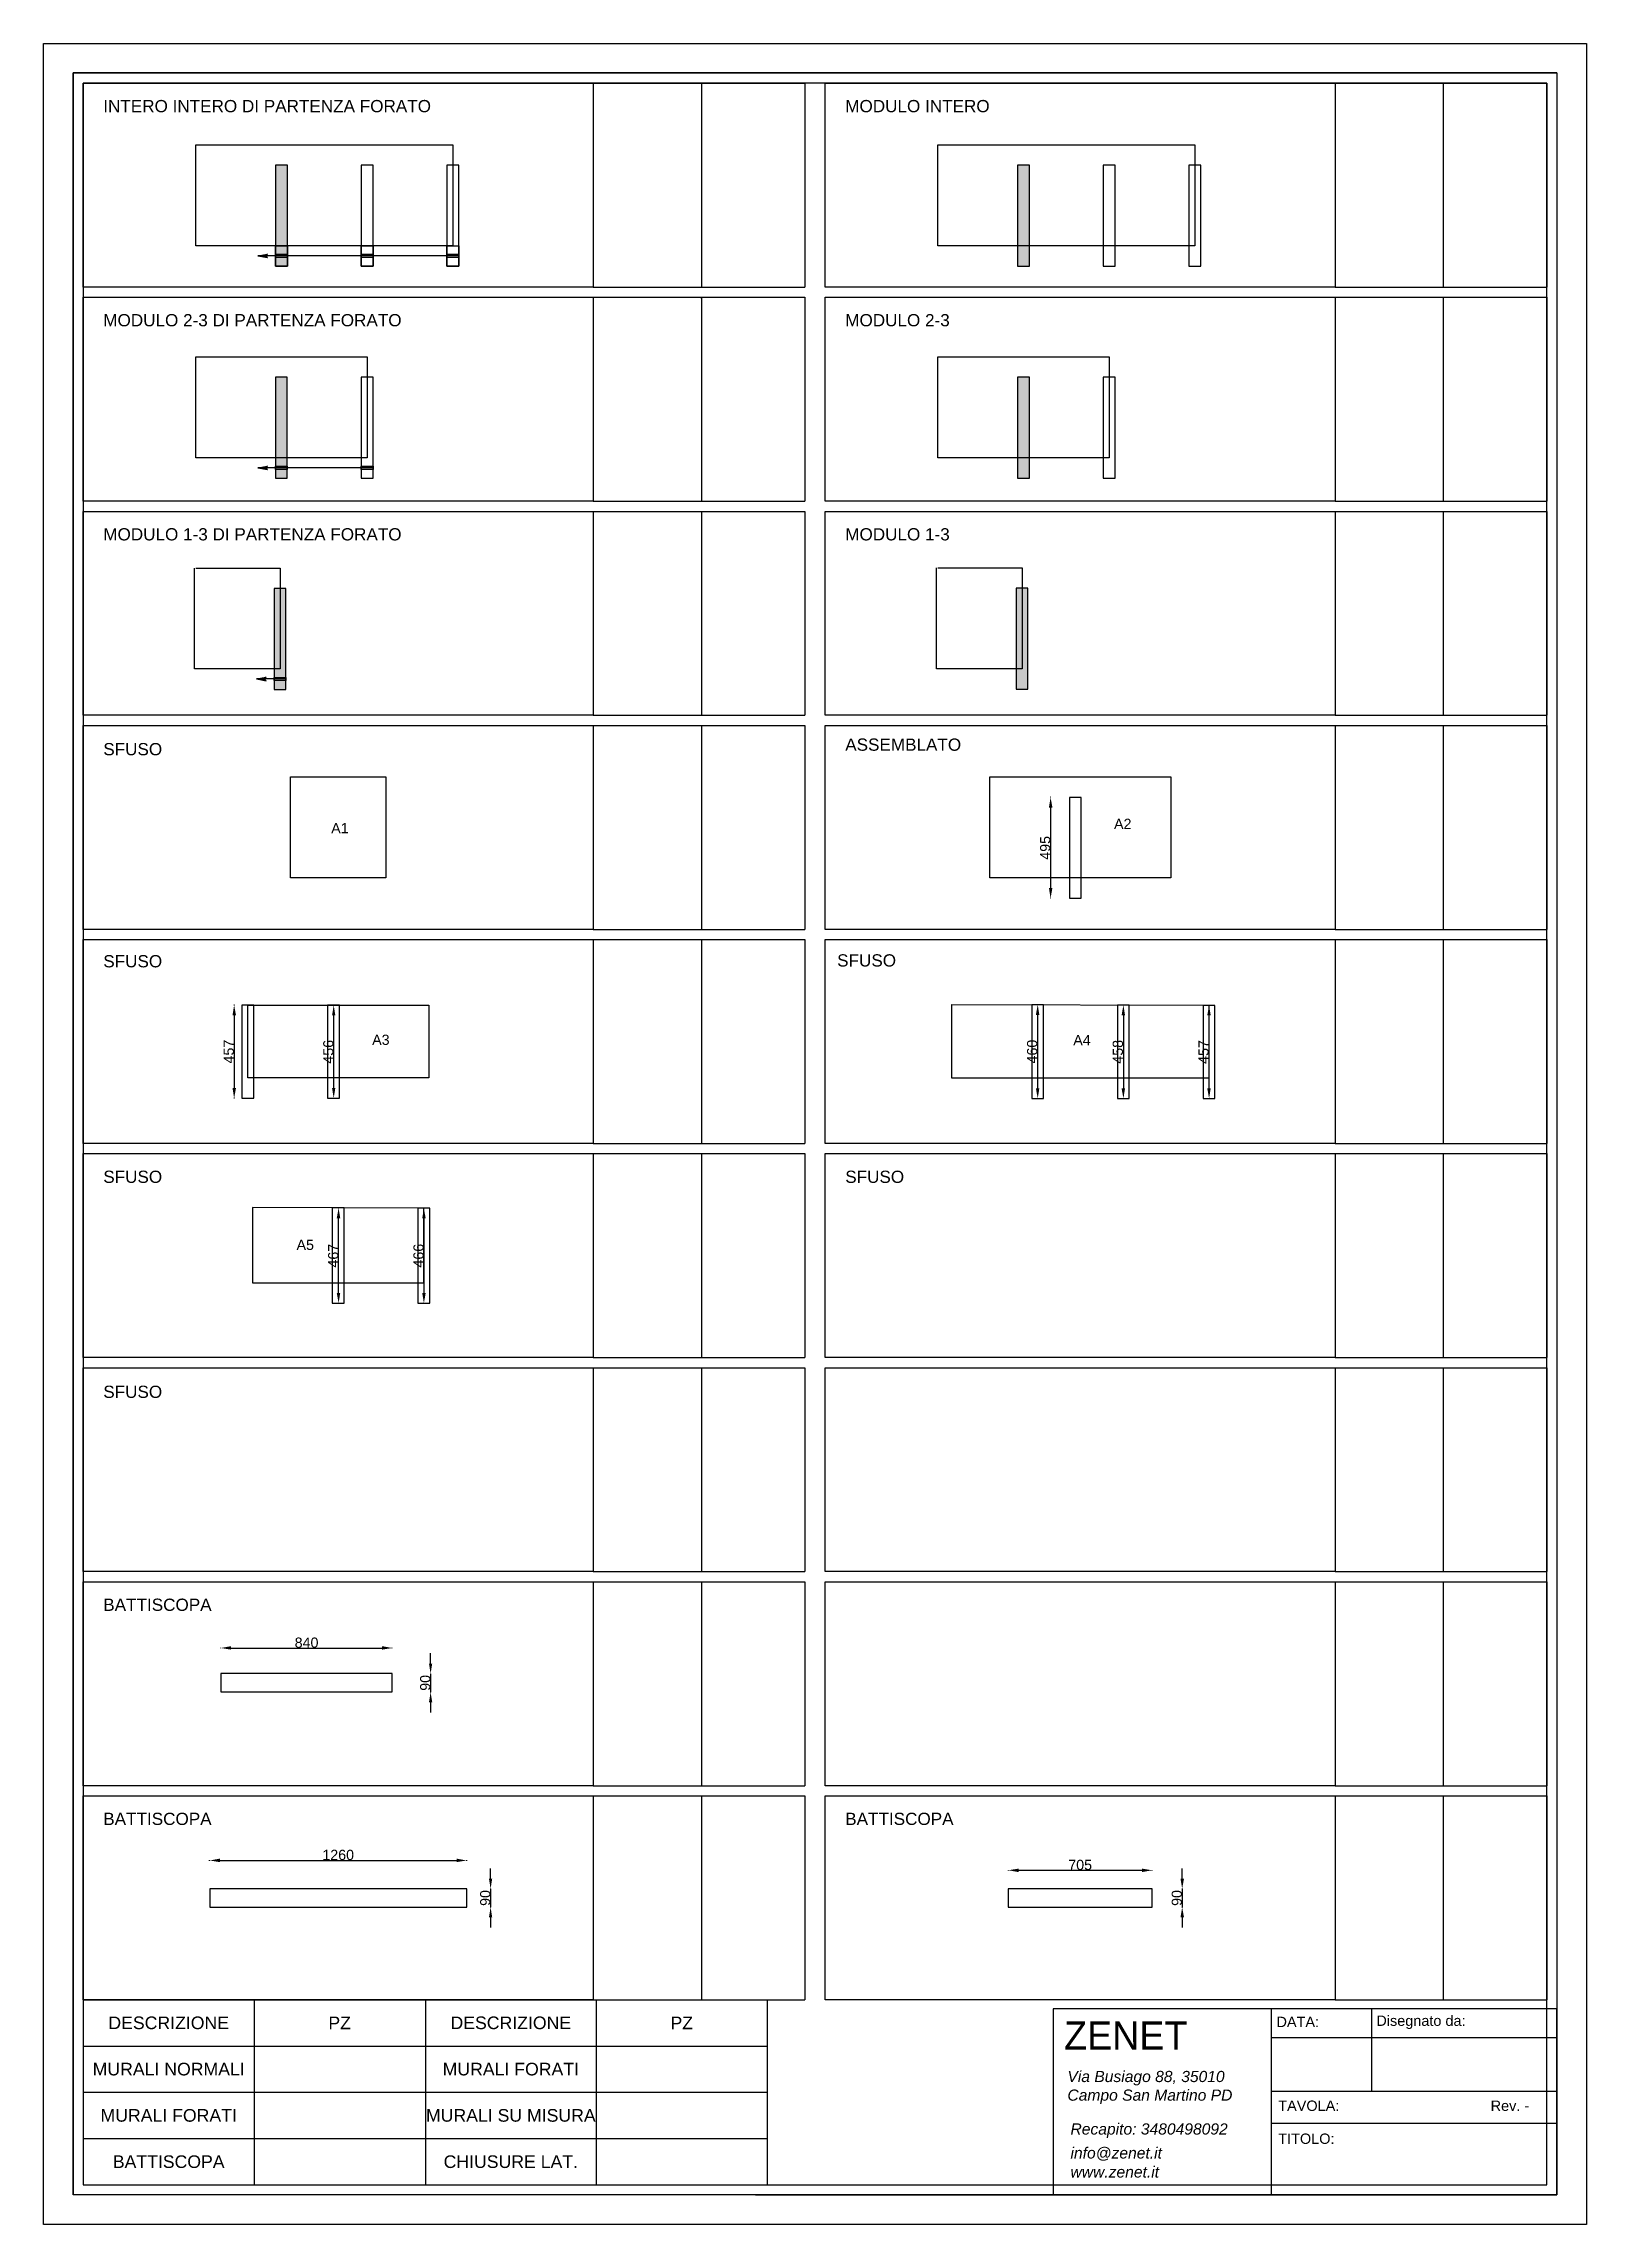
# Paper-space layout 'A2' of a CAD drawing. Header units: millimetres. Extents: x 5 to 215, y -67 to 230.
# The model-space entities are those that its viewports show. They can reach past a viewport. Long polylines and large blocks are cut down to what shows.
import ezdxf

# ---------------------------------------------------------------- set-up
doc = ezdxf.new("R2010")
doc.units = ezdxf.units.MM
doc.linetypes.add('ACAD_ISO02W100', pattern=[15, 12, -3])
for name, color, linetype in [('- QUOTE', 7, 'Continuous'), ('DISTINTA PRODUZIONE', 7, 'Continuous'), ('MURALI CLIENTE', 8, 'ACAD_ISO02W100')]:
    doc.layers.add(name, color=color, linetype=linetype)
for name, color, linetype, true_color in [('BATTISCOPA', 7, 'Continuous', 0x903373), ('DUETERZI', 7, 'Continuous', 0x009fdf), ('INTERI', 7, 'Continuous', 0x00b51a), ('MURALI', 7, 'Continuous', 0x766a5e), ('PEZZI SU MISURA', 7, 'Continuous', 0xbb1e10), ('UNTERZO', 7, 'Continuous', 0xd40f7d)]:
    doc.layers.add(name, color=color, linetype=linetype, true_color=true_color)
doc.styles.get("Standard").update_dxf_attribs({"font": 'arial.ttf'})
doc.dimstyles.new('ISO-25', dxfattribs={"dimtxt": 50, "dimasz": 50, "dimexe": 1.25, "dimexo": 0.625, "dimtad": 1, "dimdec": 0, "dimtxsty": 'Standard', "dimcen": 2.5, "dimadec": 0, "dimazin": 0, "dimtfac": 1, "dimtdec": 0, "dimtmove": 0, "dimatfit": 3, "dimfxl": 1, "dimfxlon": 1, "dimarcsym": 0})

# ---------------------------------------------------------------- blocks, each defined once
blk = doc.blocks.new('LOGO ZENET CARTIGLIO')
at = {"insert": (-16.88, 18.82), "char_height": 7.0177, "attachment_point": 1}
blk.add_mtext_dynamic_manual_height_columns('{\\fBell MT|b0|i0|c0|p18;ZENET}', width=33.7069, gutter_width=164.16, heights=[0], dxfattribs=at)
blk = doc.blocks.new('INTERO FORATO')
at = {"layer": 'MURALI', "transparency": 33554470}
h = blk.add_hatch(color=256, dxfattribs=at)
h.dxf.hatch_style = 1
h.paths.add_polyline_path([(449, -100), (420, -100), (420, -495), (391, -495), (391, -595), (449, -595)])
h.paths.add_polyline_path([(420, -100), (391, -100), (391, -495), (420, -495)])
at = {"layer": 'MURALI', "true_color": 0x636466, "transparency": 33554687}
h = blk.add_hatch(color=251, dxfattribs=at)
h.dxf.hatch_style = 1
h.paths.add_polyline_path([(342, -545), (305, -545), (352, -553)])
h.paths.add_polyline_path([(352, -537), (305, -545), (342, -545)])
blk.add_lwpolyline([(0, 0), (1260, 0), (1260, -495), (0, -495), (0, 0)])
at = {"layer": 'MURALI'}
for points in [[(391, -100), (391, -595), (449, -595), (449, -100), (391, -100)], [(811, -100), (811, -595), (869, -595), (869, -100), (811, -100)], [(1231, -100), (1231, -595), (1289, -595), (1289, -100), (1231, -100)]]:
    blk.add_lwpolyline(points, dxfattribs=at)
at = {"layer": 'MURALI', "color": 251, "true_color": 0x636466}
for points in [[(305, -545), (352, -537)], [(1289, -545), (305, -545)], [(305, -545), (352, -553)], [(352, -537), (342, -545), (352, -553)]]:
    blk.add_lwpolyline(points, dxfattribs=at)
at = {"layer": 'MURALI'}
for points in [[(391, -537), (449, -537), (449, -553), (391, -553)], [(811, -537), (869, -537), (869, -553), (811, -553)], [(1231, -537), (1289, -537), (1289, -553), (1231, -553)]]:
    blk.add_lwpolyline(points, close=True, dxfattribs=at)
at = {"layer": 'MURALI CLIENTE'}
for points in [[(391, -495), (449, -495), (449, -595), (391, -595)], [(811, -495), (869, -495), (869, -595), (811, -595)], [(1231, -495), (1289, -495), (1289, -595), (1231, -595)]]:
    blk.add_lwpolyline(points, close=True, dxfattribs=at)
blk = doc.blocks.new('2-3 FORATO')
at = {"true_color": 0x636466}
h = blk.add_hatch(color=251, dxfattribs=at)
h.dxf.hatch_style = 1
h.paths.add_polyline_path([(-186, -13436), (-223, -13436), (-176, -13444)])
h.paths.add_polyline_path([(-176, -13427), (-223, -13436), (-186, -13436)])
at = {"layer": 'MURALI', "transparency": 33554470}
h = blk.add_hatch(color=256, dxfattribs=at)
h.dxf.hatch_style = 1
h.paths.add_polyline_path([(-137, -13486), (-79, -13486)], flags=17)
h.paths.add_polyline_path([(-137, -13486), (-79, -13486), (-79, -12991), (-137, -12991)])
blk.add_lwpolyline([(-528, -12891), (312, -12891), (312, -13386), (-528, -13386), (-528, -12891)])
at = {"color": 251, "true_color": 0x636466}
for points in [[(-223, -13436), (-176, -13427)], [(341, -13436), (-223, -13436)], [(-223, -13436), (-176, -13444)], [(-176, -13427), (-186, -13436), (-176, -13444)]]:
    blk.add_lwpolyline(points, dxfattribs=at)
for points in [[(-137, -13428), (-79, -13428), (-79, -13443), (-137, -13443)], [(283, -13428), (341, -13428), (341, -13443), (283, -13443)]]:
    blk.add_lwpolyline(points, close=True)
at = {"layer": 'MURALI'}
for points in [[(-137, -12991), (-137, -13486), (-79, -13486), (-79, -12991), (-137, -12991)], [(283, -12991), (283, -13486), (341, -13486), (341, -12991), (283, -12991)]]:
    blk.add_lwpolyline(points, dxfattribs=at)
blk = doc.blocks.new('1-3 FORATO')
at = {"true_color": 0x636466}
h = blk.add_hatch(color=251, dxfattribs=at)
h.dxf.hatch_style = 1
h.paths.add_polyline_path([(1041, -13467), (1004, -13467), (1051, -13476)])
h.paths.add_polyline_path([(1051, -13459), (1004, -13467), (1041, -13467)])
at = {"layer": 'MURALI', "transparency": 33554470}
h = blk.add_hatch(color=256, dxfattribs=at)
h.dxf.hatch_style = 1
h.paths.add_polyline_path([(1090, -13518), (1148, -13518), (1148, -13023), (1119, -13023), (1119, -13418), (1090, -13418)])
h.paths.add_polyline_path([(1119, -13023), (1090, -13023), (1090, -13418), (1119, -13418)], flags=17)
blk.add_lwpolyline([(706, -12923), (1119, -12923), (1119, -13418), (699, -13418), (699, -12923)])
at = {"color": 251, "true_color": 0x636466}
for points in [[(1004, -13467), (1051, -13459)], [(1148, -13467), (1004, -13467)], [(1004, -13467), (1051, -13476)], [(1051, -13459), (1041, -13467), (1051, -13476)]]:
    blk.add_lwpolyline(points, dxfattribs=at)
blk.add_lwpolyline([(1090, -13460), (1148, -13460), (1148, -13475), (1090, -13475)], close=True)
at = {"layer": 'MURALI'}
blk.add_lwpolyline([(1090, -13023), (1090, -13518), (1148, -13518), (1148, -13023), (1090, -13023)], dxfattribs=at)
blk = doc.blocks.new('*T18')
at = {"layer": 'DISTINTA PRODUZIONE', "color": 0, "linetype": 'ByBlock', "lineweight": -2, "transparency": 16777216}
for p, q in [((0, 0), (1037, 0)), ((0, 0), (0, -1000)), ((530, 0), (530, -1000)), ((1037, 0), (1037, -1000)), ((0, -1000), (1037, -1000))]:
    blk.add_line(p, q, dxfattribs=at)
blk = doc.blocks.new('*T19')
at = {"layer": 'DISTINTA PRODUZIONE', "color": 0, "linetype": 'ByBlock', "lineweight": -2, "transparency": 16777216}
for p, q in [((0, 0), (1037, 0)), ((0, 0), (0, -1000)), ((530, 0), (530, -1000)), ((1037, 0), (1037, -1000)), ((0, -1000), (1037, -1000))]:
    blk.add_line(p, q, dxfattribs=at)
blk = doc.blocks.new('*T20')
at = {"layer": 'DISTINTA PRODUZIONE', "color": 0, "linetype": 'ByBlock', "lineweight": -2, "transparency": 16777216}
for p, q in [((0, 0), (1037, 0)), ((0, 0), (0, -1000)), ((530, 0), (530, -1000)), ((1037, 0), (1037, -1000)), ((0, -1000), (1037, -1000))]:
    blk.add_line(p, q, dxfattribs=at)
blk = doc.blocks.new('DUETERZI')
at = {"layer": 'MURALI', "transparency": 33554470}
h = blk.add_hatch(color=256, dxfattribs=at)
h.dxf.hatch_style = 1
h.paths.add_polyline_path([(377, -595), (435, -595)], flags=17)
h.paths.add_polyline_path([(377, -595), (435, -595), (435, -100), (377, -100)])
blk.add_lwpolyline([(-14, 0), (826, 0), (826, -495), (-14, -495), (-14, 0)])
at = {"layer": 'MURALI'}
for points in [[(377, -100), (377, -595), (435, -595), (435, -100), (377, -100)], [(797, -100), (797, -595), (855, -595), (855, -100), (797, -100)]]:
    blk.add_lwpolyline(points, dxfattribs=at)
blk = doc.blocks.new('UNTERZO')
at = {"layer": 'MURALI', "transparency": 33554470}
h = blk.add_hatch(color=256, dxfattribs=at)
h.dxf.hatch_style = 1
h.paths.add_polyline_path([(384, -595), (442, -595), (442, -100), (413, -100), (413, -495), (384, -495)])
h.paths.add_polyline_path([(413, -100), (384, -100), (384, -495), (413, -495)], flags=17)
blk.add_lwpolyline([(0, 0), (413, 0), (413, -495), (-7, -495), (-7, 0)])
at = {"layer": 'MURALI'}
blk.add_lwpolyline([(384, -100), (384, -595), (442, -595), (442, -100), (384, -100)], dxfattribs=at)
blk = doc.blocks.new('INTERO')
at = {"layer": 'MURALI', "transparency": 33554470}
h = blk.add_hatch(color=256, dxfattribs=at)
h.dxf.hatch_style = 1
h.paths.add_polyline_path([(428, -100), (399, -100), (399, -495), (370, -495), (370, -595), (428, -595)])
h.paths.add_polyline_path([(399, -100), (370, -100), (370, -495), (399, -495)])
blk.add_lwpolyline([(-21, 0), (1239, 0), (1239, -495), (-21, -495), (-21, 0)])
at = {"layer": 'MURALI'}
for points in [[(370, -100), (370, -595), (428, -595), (428, -100), (370, -100)], [(790, -100), (790, -595), (848, -595), (848, -100), (790, -100)], [(1210, -100), (1210, -595), (1268, -595), (1268, -100), (1210, -100)]]:
    blk.add_lwpolyline(points, dxfattribs=at)
blk = doc.blocks.new('*T21')
at = {"layer": 'DISTINTA PRODUZIONE', "color": 0, "linetype": 'ByBlock', "lineweight": -2, "transparency": 16777216}
for p, q in [((0, 0), (1037, 0)), ((0, 0), (0, -1000)), ((530, 0), (530, -1000)), ((1037, 0), (1037, -1000)), ((0, -1000), (1037, -1000))]:
    blk.add_line(p, q, dxfattribs=at)
blk = doc.blocks.new('*T22')
at = {"layer": 'DISTINTA PRODUZIONE', "color": 0, "linetype": 'ByBlock', "lineweight": -2, "transparency": 16777216}
for p, q in [((0, 0), (1037, 0)), ((0, 0), (0, -1000)), ((530, 0), (530, -1000)), ((1037, 0), (1037, -1000)), ((0, -1000), (1037, -1000))]:
    blk.add_line(p, q, dxfattribs=at)
blk = doc.blocks.new('*T23')
at = {"layer": 'DISTINTA PRODUZIONE', "color": 0, "linetype": 'ByBlock', "lineweight": -2, "transparency": 16777216}
for p, q in [((0, 0), (1037, 0)), ((0, 0), (0, -1000)), ((530, 0), (530, -1000)), ((1037, 0), (1037, -1000)), ((0, -1000), (1037, -1000))]:
    blk.add_line(p, q, dxfattribs=at)
blk = doc.blocks.new('*T24')
at = {"layer": 'DISTINTA PRODUZIONE', "color": 0, "linetype": 'ByBlock', "lineweight": -2, "transparency": 16777216}
for p, q in [((0, 0), (1037, 0)), ((0, 0), (0, -1000)), ((530, 0), (530, -1000)), ((1037, 0), (1037, -1000)), ((0, -1000), (1037, -1000))]:
    blk.add_line(p, q, dxfattribs=at)
blk = doc.blocks.new('*T25')
at = {"layer": 'DISTINTA PRODUZIONE', "color": 0, "linetype": 'ByBlock', "lineweight": -2, "transparency": 16777216}
for p, q in [((0, 0), (1037, 0)), ((0, 0), (0, -1000)), ((530, 0), (530, -1000)), ((1037, 0), (1037, -1000)), ((0, -1000), (1037, -1000))]:
    blk.add_line(p, q, dxfattribs=at)
blk = doc.blocks.new('*T26')
at = {"layer": 'DISTINTA PRODUZIONE', "color": 0, "linetype": 'ByBlock', "lineweight": -2, "transparency": 16777216}
for p, q in [((0, 0), (1037, 0)), ((0, 0), (0, -1000)), ((530, 0), (530, -1000)), ((1037, 0), (1037, -1000)), ((0, -1000), (1037, -1000))]:
    blk.add_line(p, q, dxfattribs=at)
at = {"layer": 'DISTINTA PRODUZIONE', "color": 0, "transparency": 16777216, "insert": (528, -2), "char_height": 4.5, "width": 526.77, "attachment_point": 3}
blk.add_mtext('1', dxfattribs=at)
blk = doc.blocks.new('*T27')
at = {"layer": 'DISTINTA PRODUZIONE', "color": 0, "linetype": 'ByBlock', "lineweight": -2, "transparency": 16777216}
for p, q in [((0, 0), (1037, 0)), ((0, 0), (0, -1000)), ((530, 0), (530, -1000)), ((1037, 0), (1037, -1000)), ((0, -1000), (1037, -1000))]:
    blk.add_line(p, q, dxfattribs=at)
blk = doc.blocks.new('*T28')
at = {"layer": 'DISTINTA PRODUZIONE', "color": 0, "linetype": 'ByBlock', "lineweight": -2, "transparency": 16777216}
for p, q in [((0, 0), (1037, 0)), ((0, 0), (0, -1000)), ((530, 0), (530, -1000)), ((1037, 0), (1037, -1000)), ((0, -1000), (1037, -1000))]:
    blk.add_line(p, q, dxfattribs=at)
blk = doc.blocks.new('*T29')
at = {"layer": 'DISTINTA PRODUZIONE', "color": 0, "linetype": 'ByBlock', "lineweight": -2, "transparency": 16777216}
for p, q in [((0, 0), (1037, 0)), ((0, 0), (0, -1000)), ((530, 0), (530, -1000)), ((1037, 0), (1037, -1000)), ((0, -1000), (1037, -1000))]:
    blk.add_line(p, q, dxfattribs=at)
blk = doc.blocks.new('*T30')
at = {"layer": 'DISTINTA PRODUZIONE', "color": 0, "linetype": 'ByBlock', "lineweight": -2, "transparency": 16777216}
for p, q in [((0, 0), (1037, 0)), ((0, 0), (0, -1000)), ((530, 0), (530, -1000)), ((1037, 0), (1037, -1000)), ((0, -1000), (1037, -1000))]:
    blk.add_line(p, q, dxfattribs=at)
blk = doc.blocks.new('*T31')
at = {"layer": 'DISTINTA PRODUZIONE', "color": 0, "linetype": 'ByBlock', "lineweight": -2, "transparency": 16777216}
for p, q in [((0, 0), (1037, 0)), ((0, 0), (0, -1000)), ((530, 0), (530, -1000)), ((1037, 0), (1037, -1000)), ((0, -1000), (1037, -1000))]:
    blk.add_line(p, q, dxfattribs=at)
blk = doc.blocks.new('*T32')
at = {"layer": 'DISTINTA PRODUZIONE', "color": 0, "linetype": 'ByBlock', "lineweight": -2, "transparency": 16777216}
for p, q in [((0, 0), (1037, 0)), ((0, 0), (0, -1000)), ((530, 0), (530, -1000)), ((1037, 0), (1037, -1000)), ((0, -1000), (1037, -1000))]:
    blk.add_line(p, q, dxfattribs=at)
blk = doc.blocks.new('*T34')
at = {"layer": 'DISTINTA PRODUZIONE', "color": 0, "linetype": 'ByBlock', "lineweight": -2, "transparency": 16777216}
for p, q in [((0, 0), (1037, 0)), ((0, 0), (0, -1000)), ((530, 0), (530, -1000)), ((1037, 0), (1037, -1000)), ((0, -1000), (1037, -1000))]:
    blk.add_line(p, q, dxfattribs=at)
blk = doc.blocks.new('*T35')
at = {"layer": 'DISTINTA PRODUZIONE', "color": 0, "linetype": 'ByBlock', "lineweight": -2, "transparency": 16777216}
for p, q in [((0, 0), (3353, 0)), ((0, 0), (0, -907)), ((838, 0), (838, -907)), ((1677, 0), (1677, -907)), ((2515, 0), (2515, -907)), ((3353, 0), (3353, -907)), ((0, -227), (3353, -227)), ((0, -453), (3353, -453)), ((0, -680), (3353, -680)), ((0, -907), (3353, -907))]:
    blk.add_line(p, q, dxfattribs=at)
at = {"layer": 'DISTINTA PRODUZIONE', "color": 0, "transparency": 16777216, "width": 834.57, "attachment_point": 5}
for s, insert, char_height in [('DESCRIZIONE', (419, -113), 61.95), ('PZ', (1257, -113), 61.9), ('DESCRIZIONE', (2096, -113), 61.95), ('PZ', (2934, -113), 61.9), ('MURALI NORMALI', (419, -340), 61.95), ('MURALI FORATI', (2096, -340), 61.95), ('MURALI FORATI', (419, -567), 61.95), ('MURALI SU MISURA', (2096, -567), 61.95), ('BATTISCOPA', (419, -794), 61.9), ('CHIUSURE LAT.', (2096, -794), 61.95)]:
    blk.add_mtext(s, dxfattribs=dict(at, insert=insert, char_height=char_height))
blk = doc.blocks.new('*T36')
at = {"layer": 'DISTINTA PRODUZIONE', "color": 0, "linetype": 'ByBlock', "lineweight": -2, "transparency": 16777216}
for p, q in [((0, 0), (1037, 0)), ((0, 0), (0, -1000)), ((530, 0), (530, -1000)), ((1037, 0), (1037, -1000)), ((0, -1000), (1037, -1000))]:
    blk.add_line(p, q, dxfattribs=at)
blk = doc.blocks.new('*T39')
at = {"layer": 'DISTINTA PRODUZIONE', "color": 0, "linetype": 'ByBlock', "lineweight": -2, "transparency": 16777216}
for p, q in [((0, 0), (1037, 0)), ((0, 0), (0, -1000)), ((530, 0), (530, -1000)), ((1037, 0), (1037, -1000)), ((0, -1000), (1037, -1000))]:
    blk.add_line(p, q, dxfattribs=at)
blk = doc.blocks.new('*D41')
at = {"layer": '- QUOTE', "color": 0, "lineweight": -2, "transparency": 16777216}
for p, q in [((13172, -15996), (13172, -15994)), ((13222, -15995), (13962, -15995)), ((14012, -15996), (14012, -15994))]:
    blk.add_line(p, q, dxfattribs=at)
at = {"layer": '- QUOTE', "color": 0, "transparency": 16777216}
for points in [[(13222, -15986), (13222, -16003), (13172, -15995)], [(13962, -15986), (13962, -16003), (14012, -15995)]]:
    blk.add_solid(points, dxfattribs=at)
at = {"layer": 'Defpoints', "color": 0, "transparency": 16777216}
for p in [(14012, -15995), (13172, -16121), (14012, -16121)]:
    blk.add_point(p, dxfattribs=at)
at = {"layer": '- QUOTE', "color": 0, "transparency": 16777216, "insert": (13592, -15969), "char_height": 50, "attachment_point": 5}
blk.add_mtext('840', dxfattribs=at)
blk = doc.blocks.new('*D42')
at = {"layer": '- QUOTE', "color": 0, "lineweight": -2, "transparency": 16777216}
for p, q in [((14200, -16071), (14200, -16021)), ((14199, -16121), (14201, -16121)), ((14200, -16121), (14200, -16211)), ((14199, -16211), (14201, -16211)), ((14200, -16261), (14200, -16311))]:
    blk.add_line(p, q, dxfattribs=at)
at = {"layer": '- QUOTE', "color": 0, "transparency": 16777216}
for points in [[(14192, -16071), (14208, -16071), (14200, -16121)], [(14192, -16261), (14208, -16261), (14200, -16211)]]:
    blk.add_solid(points, dxfattribs=at)
at = {"layer": 'Defpoints', "color": 0, "transparency": 16777216}
for p in [(14012, -16121), (14012, -16211), (14200, -16211)]:
    blk.add_point(p, dxfattribs=at)
at = {"layer": '- QUOTE', "color": 0, "transparency": 16777216, "insert": (14174, -16166), "char_height": 50, "attachment_point": 5, "rotation": 90}
blk.add_mtext('90', dxfattribs=at)
blk = doc.blocks.new('*D43')
at = {"layer": '- QUOTE', "color": 0, "lineweight": -2, "transparency": 16777216}
for p, q in [((13117, -17038), (13117, -17035)), ((13167, -17037), (14327, -17037)), ((14377, -17038), (14377, -17035))]:
    blk.add_line(p, q, dxfattribs=at)
at = {"layer": '- QUOTE', "color": 0, "transparency": 16777216}
for points in [[(13167, -17028), (13167, -17045), (13117, -17037)], [(14327, -17028), (14327, -17045), (14377, -17037)]]:
    blk.add_solid(points, dxfattribs=at)
at = {"layer": 'Defpoints', "color": 0, "transparency": 16777216}
for p in [(14377, -17037), (13117, -17176), (14377, -17176)]:
    blk.add_point(p, dxfattribs=at)
at = {"layer": '- QUOTE', "color": 0, "transparency": 16777216, "insert": (13747, -17010), "char_height": 50, "attachment_point": 5}
blk.add_mtext('1260', dxfattribs=at)
blk = doc.blocks.new('*D44')
at = {"layer": '- QUOTE', "color": 0, "lineweight": -2, "transparency": 16777216}
for p, q in [((14494, -17126), (14494, -17076)), ((14493, -17176), (14495, -17176)), ((14494, -17176), (14494, -17266)), ((14493, -17266), (14495, -17266)), ((14494, -17316), (14494, -17366))]:
    blk.add_line(p, q, dxfattribs=at)
at = {"layer": '- QUOTE', "color": 0, "transparency": 16777216}
for points in [[(14486, -17126), (14502, -17126), (14494, -17176)], [(14486, -17316), (14502, -17316), (14494, -17266)]]:
    blk.add_solid(points, dxfattribs=at)
at = {"layer": 'Defpoints', "color": 0, "transparency": 16777216}
for p in [(14377, -17176), (14377, -17266), (14494, -17266)]:
    blk.add_point(p, dxfattribs=at)
at = {"layer": '- QUOTE', "color": 0, "transparency": 16777216, "insert": (14468, -17221), "char_height": 50, "attachment_point": 5, "rotation": 90}
blk.add_mtext('90', dxfattribs=at)
blk = doc.blocks.new('*D45')
at = {"layer": '- QUOTE', "color": 0, "lineweight": -2, "transparency": 16777216}
for p, q in [((17032, -17086), (17032, -17084)), ((17082, -17085), (17687, -17085)), ((17737, -17086), (17737, -17084))]:
    blk.add_line(p, q, dxfattribs=at)
at = {"layer": '- QUOTE', "color": 0, "transparency": 16777216}
for points in [[(17082, -17077), (17082, -17094), (17032, -17085)], [(17687, -17077), (17687, -17094), (17737, -17085)]]:
    blk.add_solid(points, dxfattribs=at)
at = {"layer": 'Defpoints', "color": 0, "transparency": 16777216}
for p in [(17737, -17085), (17032, -17176), (17737, -17176)]:
    blk.add_point(p, dxfattribs=at)
at = {"layer": '- QUOTE', "color": 0, "transparency": 16777216, "insert": (17384, -17059), "char_height": 50, "attachment_point": 5}
blk.add_mtext('705', dxfattribs=at)
blk = doc.blocks.new('*D46')
at = {"layer": '- QUOTE', "color": 0, "lineweight": -2, "transparency": 16777216}
for p, q in [((17884, -17126), (17884, -17076)), ((17883, -17176), (17885, -17176)), ((17884, -17176), (17884, -17266)), ((17883, -17266), (17885, -17266)), ((17884, -17316), (17884, -17366))]:
    blk.add_line(p, q, dxfattribs=at)
at = {"layer": '- QUOTE', "color": 0, "transparency": 16777216}
for points in [[(17876, -17126), (17893, -17126), (17884, -17176)], [(17876, -17316), (17893, -17316), (17884, -17266)]]:
    blk.add_solid(points, dxfattribs=at)
at = {"layer": 'Defpoints', "color": 0, "transparency": 16777216}
for p in [(17737, -17176), (17737, -17266), (17884, -17266)]:
    blk.add_point(p, dxfattribs=at)
at = {"layer": '- QUOTE', "color": 0, "transparency": 16777216, "insert": (17858, -17221), "char_height": 50, "attachment_point": 5, "rotation": 90}
blk.add_mtext('90', dxfattribs=at)
blk = doc.blocks.new('*D116')
at = {"layer": '- QUOTE', "color": 0, "lineweight": -2, "transparency": 16777216}
for p, q in [((13238, -12842), (13236, -12842)), ((13237, -12892), (13237, -13249)), ((13238, -13299), (13236, -13299))]:
    blk.add_line(p, q, dxfattribs=at)
at = {"layer": '- QUOTE', "color": 0, "transparency": 16777216}
for points in [[(13229, -12892), (13246, -12892), (13237, -12842)], [(13229, -13249), (13246, -13249), (13237, -13299)]]:
    blk.add_solid(points, dxfattribs=at)
at = {"layer": 'Defpoints', "color": 0, "transparency": 16777216}
for p in [(13275, -12842), (13237, -13299), (13275, -13299)]:
    blk.add_point(p, dxfattribs=at)
at = {"layer": '- QUOTE', "color": 0, "transparency": 16777216, "insert": (13211, -13070), "char_height": 50, "attachment_point": 5, "rotation": 90}
blk.add_mtext('457', dxfattribs=at)
blk = doc.blocks.new('*D118')
at = {"layer": '- QUOTE', "color": 0, "lineweight": -2, "transparency": 16777216}
for p, q in [((17240, -11823), (17238, -11823)), ((17239, -11873), (17239, -12268)), ((17240, -12318), (17238, -12318))]:
    blk.add_line(p, q, dxfattribs=at)
at = {"layer": '- QUOTE', "color": 0, "transparency": 16777216}
for points in [[(17231, -11873), (17248, -11873), (17239, -11823)], [(17231, -12268), (17248, -12268), (17239, -12318)]]:
    blk.add_solid(points, dxfattribs=at)
at = {"layer": 'Defpoints', "color": 0, "transparency": 16777216}
for p in [(17332, -11823), (17239, -12318), (17332, -12318)]:
    blk.add_point(p, dxfattribs=at)
at = {"layer": '- QUOTE', "color": 0, "transparency": 16777216, "insert": (17213, -12071), "char_height": 50, "attachment_point": 5, "rotation": 90}
blk.add_mtext('495', dxfattribs=at)
blk = doc.blocks.new('*D160')
at = {"layer": '- QUOTE', "color": 0, "lineweight": -2, "transparency": 16777216}
for p, q in [((17176, -12840), (17177, -12840)), ((17176, -13250), (17176, -12890)), ((17176, -13300), (17177, -13300))]:
    blk.add_line(p, q, dxfattribs=at)
at = {"layer": '- QUOTE', "color": 0, "transparency": 16777216}
for points in [[(17167, -12890), (17184, -12890), (17176, -12840)], [(17167, -13250), (17184, -13250), (17176, -13300)]]:
    blk.add_solid(points, dxfattribs=at)
at = {"layer": 'Defpoints', "color": 0, "transparency": 16777216}
for p in [(17176, -12840), (17176, -12840), (17176, -13300)]:
    blk.add_point(p, dxfattribs=at)
at = {"layer": '- QUOTE', "color": 0, "transparency": 16777216, "insert": (17149, -13070), "char_height": 50, "attachment_point": 5, "rotation": 90}
blk.add_mtext('460', dxfattribs=at)
blk = doc.blocks.new('*D161')
at = {"layer": '- QUOTE', "color": 0, "lineweight": -2, "transparency": 16777216}
for p, q in [((17596, -12842), (17597, -12842)), ((17596, -12892), (17596, -13250)), ((17596, -13300), (17597, -13300))]:
    blk.add_line(p, q, dxfattribs=at)
at = {"layer": '- QUOTE', "color": 0, "transparency": 16777216}
for points in [[(17587, -12892), (17604, -12892), (17596, -12842)], [(17587, -13250), (17604, -13250), (17596, -13300)]]:
    blk.add_solid(points, dxfattribs=at)
at = {"layer": 'Defpoints', "color": 0, "transparency": 16777216}
for p in [(17596, -12842), (17596, -13300), (17596, -13300)]:
    blk.add_point(p, dxfattribs=at)
at = {"layer": '- QUOTE', "color": 0, "transparency": 16777216, "insert": (17569, -13071), "char_height": 50, "attachment_point": 5, "rotation": 90}
blk.add_mtext('458', dxfattribs=at)
blk = doc.blocks.new('*D162')
at = {"layer": '- QUOTE', "color": 0, "lineweight": -2, "transparency": 16777216}
for p, q in [((18016, -12843), (18017, -12843)), ((18016, -13250), (18016, -12893)), ((18016, -13300), (18017, -13300))]:
    blk.add_line(p, q, dxfattribs=at)
at = {"layer": '- QUOTE', "color": 0, "transparency": 16777216}
for points in [[(18007, -12893), (18024, -12893), (18016, -12843)], [(18007, -13250), (18024, -13250), (18016, -13300)]]:
    blk.add_solid(points, dxfattribs=at)
at = {"layer": 'Defpoints', "color": 0, "transparency": 16777216}
for p in [(18016, -12843), (18016, -12843), (18016, -13300)]:
    blk.add_point(p, dxfattribs=at)
at = {"layer": '- QUOTE', "color": 0, "transparency": 16777216, "insert": (17989, -13072), "char_height": 50, "attachment_point": 5, "rotation": 90}
blk.add_mtext('457', dxfattribs=at)
blk = doc.blocks.new('*D163')
at = {"layer": '- QUOTE', "color": 0, "lineweight": -2, "transparency": 16777216}
for p, q in [((13725, -12842), (13726, -12842)), ((13725, -13249), (13725, -12892)), ((13725, -13299), (13726, -13299))]:
    blk.add_line(p, q, dxfattribs=at)
at = {"layer": '- QUOTE', "color": 0, "transparency": 16777216}
for points in [[(13717, -12892), (13733, -12892), (13725, -12842)], [(13717, -13249), (13733, -13249), (13725, -13299)]]:
    blk.add_solid(points, dxfattribs=at)
at = {"layer": 'Defpoints', "color": 0, "transparency": 16777216}
for p in [(13725, -12842), (13725, -12842), (13724, -13299)]:
    blk.add_point(p, dxfattribs=at)
at = {"layer": '- QUOTE', "color": 0, "transparency": 16777216, "insert": (13699, -13071), "char_height": 50, "attachment_point": 5, "rotation": 90}
blk.add_mtext('456', dxfattribs=at)
blk = doc.blocks.new('*D164')
at = {"layer": '- QUOTE', "color": 0, "lineweight": -2, "transparency": 16777216}
for p, q in [((13749, -13837), (13750, -13837)), ((13749, -14254), (13749, -13887)), ((13748, -14304), (13750, -14304))]:
    blk.add_line(p, q, dxfattribs=at)
at = {"layer": '- QUOTE', "color": 0, "transparency": 16777216}
for points in [[(13740, -13887), (13757, -13887), (13749, -13837)], [(13740, -14254), (13757, -14254), (13749, -14304)]]:
    blk.add_solid(points, dxfattribs=at)
at = {"layer": 'Defpoints', "color": 0, "transparency": 16777216}
for p in [(13749, -13837), (13749, -13837), (13747, -14304)]:
    blk.add_point(p, dxfattribs=at)
at = {"layer": '- QUOTE', "color": 0, "transparency": 16777216, "insert": (13723, -14071), "char_height": 50, "attachment_point": 5, "rotation": 90}
blk.add_mtext('467', dxfattribs=at)
blk = doc.blocks.new('*D165')
at = {"layer": '- QUOTE', "color": 0, "lineweight": -2, "transparency": 16777216}
for p, q in [((14167, -13838), (14166, -13838)), ((14167, -13888), (14167, -14254)), ((14167, -14304), (14168, -14304))]:
    blk.add_line(p, q, dxfattribs=at)
at = {"layer": '- QUOTE', "color": 0, "transparency": 16777216}
for points in [[(14159, -13888), (14176, -13888), (14167, -13838)], [(14159, -14254), (14176, -14254), (14167, -14304)]]:
    blk.add_solid(points, dxfattribs=at)
at = {"layer": 'Defpoints', "color": 0, "transparency": 16777216}
for p in [(14167, -13838), (14167, -14304), (14167, -14304)]:
    blk.add_point(p, dxfattribs=at)
at = {"layer": '- QUOTE', "color": 0, "transparency": 16777216, "insert": (14141, -14071), "char_height": 50, "attachment_point": 5, "rotation": 90}
blk.add_mtext('466', dxfattribs=at)

msp = doc.modelspace()

# ---------------------------------------------------------------- linework, layer by layer
msp.add_lwpolyline([(12447.2, -18677.5), (19721.3, -18677.5), (19721.3, -8270.6), (12447.2, -8270.6)], close=True)
at = {"layer": 'BATTISCOPA'}
for points in [[(13171.6, -16210.6), (14011.6, -16210.6), (14011.6, -16120.6), (13171.6, -16120.6), (13171.6, -16210.6)], [(13117.2, -17265.6), (14377.2, -17265.6), (14377.2, -17175.6), (13117.2, -17175.6), (13117.2, -17265.6)]]:
    msp.add_lwpolyline(points, dxfattribs=at)
msp.add_lwpolyline([(17031.7, -17265.6), (17736.7, -17265.6), (17736.7, -17175.6), (17031.7, -17175.6)], close=True, dxfattribs=at)
at = {"layer": 'DISTINTA PRODUZIONE'}
msp.add_lwpolyline([(12497.2, -18627.5), (19671.3, -18627.5), (19671.3, -8320.6), (12497.2, -8320.6)], close=True, dxfattribs=at)
for points in [[(12497.2, -8320.6), (14997.2, -8320.6), (14997.2, -9320.6), (12497.2, -9320.6), (12497.2, -8320.6)], [(16134.2, -8320.6), (18634.2, -8320.6), (18634.2, -9320.6), (16134.2, -9320.6), (16134.2, -8320.6)], [(12497.2, -9370.6), (14997.2, -9370.6), (14997.2, -10370.6), (12497.2, -10370.6), (12497.2, -9370.6)], [(16134.2, -9370.6), (18634.2, -9370.6), (18634.2, -10370.6), (16134.2, -10370.6), (16134.2, -9370.6)], [(12497.2, -10420.6), (14997.2, -10420.6), (14997.2, -11420.6), (12497.2, -11420.6), (12497.2, -10420.6)], [(16134.2, -10420.6), (18634.2, -10420.6), (18634.2, -11420.6), (16134.2, -11420.6), (16134.2, -10420.6)], [(12497.2, -11470.6), (14997.2, -11470.6), (14997.2, -12470.6), (12497.2, -12470.6), (12497.2, -11470.6)], [(16134.2, -11470.6), (18634.2, -11470.6), (18634.2, -12470.6), (16134.2, -12470.6), (16134.2, -11470.6)], [(12497.2, -12520.6), (14997.2, -12520.6), (14997.2, -13520.6), (12497.2, -13520.6), (12497.2, -12520.6)], [(16134.2, -12520.6), (18634.2, -12520.6), (18634.2, -13520.6), (16134.2, -13520.6), (16134.2, -12520.6)], [(12497.2, -13570.6), (14997.2, -13570.6), (14997.2, -14570.6), (12497.2, -14570.6), (12497.2, -13570.6)], [(16134.2, -13570.6), (18634.2, -13570.6), (18634.2, -14570.6), (16134.2, -14570.6), (16134.2, -13570.6)], [(12497.2, -14620.6), (14997.2, -14620.6), (14997.2, -15620.6), (12497.2, -15620.6), (12497.2, -14620.6)], [(16134.2, -14620.6), (18634.2, -14620.6), (18634.2, -15620.6), (16134.2, -15620.6), (16134.2, -14620.6)], [(12497.2, -15670.6), (14997.2, -15670.6), (14997.2, -16670.6), (12497.2, -16670.6), (12497.2, -15670.6)], [(16134.2, -15670.6), (18634.2, -15670.6), (18634.2, -16670.6), (16134.2, -16670.6), (16134.2, -15670.6)], [(12497.2, -16720.6), (14997.2, -16720.6), (14997.2, -17720.6), (12497.2, -17720.6), (12497.2, -16720.6)], [(16134.2, -16720.6), (18634.2, -16720.6), (18634.2, -17720.6), (16134.2, -17720.6), (16134.2, -16720.6)]]:
    msp.add_lwpolyline(points, dxfattribs=at)
at = {"layer": 'MURALI'}
for points in [[(17331.7, -12318.1), (17389.7, -12318.1), (17389.7, -11823.1), (17331.7, -11823.1)], [(13275.1, -13298.7), (13333.1, -13298.7), (13333.1, -12841.9), (13275.1, -12841.9)], [(13695.1, -13298.7), (13753.1, -13298.7), (13753.2, -12842.3), (13695.2, -12842.3)], [(17146.5, -13300.2), (17204.5, -13300.2), (17204.5, -12840.1), (17146.5, -12840.1)], [(17566.5, -13300.2), (17624.5, -13300.2), (17624.5, -12842.2), (17566.5, -12842.2)], [(17986.5, -13300.2), (18044.5, -13300.2), (18044.5, -12843.4), (17986.5, -12843.4)], [(13718.2, -14304.3), (13776.2, -14304.3), (13776.2, -13836.8), (13718.2, -13836.8)], [(14138.2, -14304.3), (14196.2, -14304.3), (14196.2, -13838.3), (14138.2, -13838.3)]]:
    msp.add_lwpolyline(points, close=True, dxfattribs=at)
at = {"layer": 'PEZZI SU MISURA'}
for points in [[(13513.7, -11723.1), (13980.7, -11723.1), (13980.7, -12218.1), (13513.7, -12218.1), (13513.7, -11723.1)], [(16940.7, -11723.1), (17827.7, -11723.1), (17827.7, -12218.1), (16940.7, -12218.1), (16940.7, -11723.1)], [(13304.1, -12841.6), (14190.7, -12843.1), (14191.1, -13198.7), (13304.1, -13198.7), (13304.1, -12841.6)], [(16755.5, -12838.7), (18015.5, -12843.1), (18015.5, -13200.2), (16755.5, -13200.2), (16755.5, -12838.7)], [(14167.2, -13838.3), (13327.2, -13835.3), (13327.2, -14204.3), (14167.2, -14204.3), (14167.2, -13838.3)]]:
    msp.add_lwpolyline(points, dxfattribs=at)

# ---------------------------------------------------------------- block references
for name, p in [('*T18', (14997.2, -8320.6)), ('*T19', (18634.2, -8320.6)), ('*T26', (14997.2, -9370.6)), ('*T20', (18634.2, -9370.6)), ('*T27', (14997.2, -10420.6)), ('*T21', (18634.2, -10420.6)), ('*T34', (14997.2, -11470.6)), ('*T22', (18634.2, -11470.6)), ('*T28', (14997.2, -12520.6)), ('*T36', (18634.2, -12520.6)), ('*T29', (14997.2, -13570.6)), ('*T23', (18634.2, -13570.6)), ('*T30', (14997.2, -14620.6)), ('*T24', (18634.2, -14620.6)), ('*T31', (14997.2, -15670.6)), ('*T25', (18634.2, -15670.6)), ('*T32', (14997.2, -16720.6)), ('*T39', (18634.2, -16720.6)), ('*T35', (12497.2, -17720.6))]:
    msp.add_blockref(name, p)
at = {"layer": 'DUETERZI'}
for name, p in [('2-3 FORATO', (13576.7, 3228.3)), ('DUETERZI', (16700, -9662.5))]:
    msp.add_blockref(name, p, dxfattribs=at)
at = {"layer": 'INTERI'}
for name, p in [('INTERO FORATO', (13048.9, -8622.8)), ('INTERO', (16707, -8622.8))]:
    msp.add_blockref(name, p, dxfattribs=at)
at = {"layer": 'UNTERZO'}
for name, p in [('1-3 FORATO', (12342.9, 2224.5)), ('UNTERZO', (16686, -10698))]:
    msp.add_blockref(name, p, dxfattribs=at)

# ---------------------------------------------------------------- texts
at = {"layer": 'DISTINTA PRODUZIONE', "attachment_point": 1}
for s, width, insert, char_height in [('INTERO INTERO DI PARTENZA FORATO', 2253.206, (12595.5, -8403.1), 60), ('MODULO INTERO', 2253.206, (16232.5, -8403.1), 60), ('MODULO 2-3 DI PARTENZA FORATO', 2253.206, (12595.5, -9453.1), 60), ('MODULO 2-3', 2253.206, (16232.5, -9453.1), 60), ('MODULO 1-3 DI PARTENZA FORATO', 2253.206, (12595.5, -10503.1), 60), ('MODULO 1-3', 2253.206, (16232.5, -10503.1), 60), ('ASSEMBLATO', 2253.206, (16232.5, -11534.6), 60), ('SFUSO', 2253.206, (12595.5, -11556.8), 60), ('A1', 389.083, (13712.8, -11949.2), 50), ('A2', 389.083, (17550.1, -11928.2), 50), ('SFUSO', 2253.206, (12595.5, -12596.9), 60), ('SFUSO', 2253.206, (16192.8, -12592.8), 60), ('A3', 389.083, (13913.5, -12987.1), 50), ('A4', 389.083, (17350.3, -12988.6), 50), ('SFUSO', 2253.206, (12595.5, -13654), 60), ('SFUSO', 2253.206, (16232.5, -13654), 60), ('A5', 389.083, (13542.8, -13992.7), 50), ('SFUSO', 2253.206, (12595.5, -14708.5), 60), ('BATTISCOPA', 2253.206, (12595.5, -15752.9), 60), ('BATTISCOPA', 2253.206, (12595.5, -16802.9), 60), ('BATTISCOPA', 2253.206, (16232.5, -16802.9), 60)]:
    msp.add_mtext_dynamic_manual_height_columns(s, width=width, gutter_width=1550.9, heights=[0], dxfattribs=dict(at, insert=insert, char_height=char_height))

# ---------------------------------------------------------------- dimensions: what is measured, and where the dimension line sits
at = {"layer": '- QUOTE'}
for base, p1, p2, picture, middle in [((17239.2, -12318.1), (17331.7, -11823.1), (17331.7, -12318.1), '*D118', (17213, -12070.6)), ((13237.2, -13298.7), (13275.1, -12841.9), (13275.1, -13298.7), '*D116', (13211.2, -13070.3)), ((13724.9, -12842.3), (13724.1, -13298.7), (13724.9, -12842.3), '*D163', (13698.8, -13070.5)), ((17175.5, -12840.1), (17175.5, -13300.2), (17175.5, -12840.1), '*D160', (17149.4, -13070.2)), ((17595.5, -13300.2), (17595.5, -12842.2), (17595.5, -13300.2), '*D161', (17569.4, -13071.2)), ((18015.5, -12843.1), (18015.5, -13300.2), (18015.5, -12843.1), '*D162', (17989.5, -13071.7)), ((13748.8212, -13836.8055), (13747.1739, -14304.3021), (13748.8212, -13836.8055), '*D164', (13722.6675, -14070.5538)), ((14167.2, -14304.3), (14167.2, -13838.3), (14167.2, -14304.3), '*D165', (14141, -14071.3)), ((14200.1, -16210.6), (14011.6, -16120.6), (14011.6, -16210.6), '*D42', (14173.9, -16165.6)), ((14494.1, -17265.6), (14377.2, -17175.6), (14377.2, -17265.6), '*D44', (14467.9, -17220.6)), ((17884.2, -17265.6), (17736.7, -17175.6), (17736.7, -17265.6), '*D46', (17858.1, -17220.6))]:
    dim = msp.add_linear_dim(base=base, p1=p1, p2=p2, angle=90, dimstyle='ISO-25', dxfattribs=at)
    dim.commit()
    dim.dimension.update_dxf_attribs({"geometry": picture, "text_midpoint": middle})
for base, p1, p2, picture, middle in [((14011.6, -15994.8), (13171.6, -16120.6), (14011.6, -16120.6), '*D41', (13591.6, -15968.6)), ((14377.2, -17036.6), (13117.2, -17175.6), (14377.2, -17175.6), '*D43', (13747.2, -17010.5)), ((17736.7, -17085.3), (17031.7, -17175.6), (17736.7, -17175.6), '*D45', (17384.2, -17059.1))]:
    dim = msp.add_linear_dim(base=base, p1=p1, p2=p2, dimstyle='ISO-25', dxfattribs=at)
    dim.commit()
    dim.dimension.update_dxf_attribs({"geometry": picture, "text_midpoint": middle})

psp = doc.layouts.new('A2')

# ---------------------------------------------------------------- linework, layer by layer
for p, q in [((186.09, -37.87), (186.09, -49.09)), ((172.45, -41.78), (211.33, -41.78)), ((172.45, -49.09), (211.33, -49.09)), ((172.45, -53.48), (211.33, -53.48)), ((102.21, -63.24), (211.33, -63.24))]:
    psp.add_line(p, q)
for points in [[(5.33, -67.24), (5.33, 229.76), (215.33, 229.76), (215.33, -67.24), (5.33, -67.24)], [(211.33, -63.24), (211.33, -37.87), (142.73, -37.87), (142.73, -63.24)], [(172.45, -63.24), (172.45, -37.87)]]:
    psp.add_lwpolyline(points)
psp.add_lwpolyline([(9.33, -63.24), (9.33, 225.76), (211.33, 225.76), (211.33, -63.24)], close=True)

# ---------------------------------------------------------------- block references
at = {"xscale": 0.5456736392530517, "yscale": 0.5456736392530517, "zscale": 0.5456736392530517}
psp.add_blockref('LOGO ZENET CARTIGLIO', (153.45, -49.87), dxfattribs=at)

# ---------------------------------------------------------------- texts
at = {"attachment_point": 1}
for s, width, heights, insert, char_height in [('DATA:', 24.704, [0], (173.15, -38.96), 1.409), ('Disegnato da: ', 24.704, [0], (186.74, -38.8), 1.409), ('{\\fArial|b0|i1|c0|p34;Via Busiago 88, 35010 \\PCampo San Martino PD}', 73.7288, [0], (144.69, -46.34), 1.5225), ('TAVOLA:', 24.704, [0], (173.39, -50.38), 1.409), ('Rev. -', 24.704, [0], (202.3, -50.38), 1.409), ('{\\fArial|b0|i1|c0|p34;Recapito: 3480498092}', 73.7288, [2.89], (145.11, -53.49), 1.5225), ('TITOLO:', 24.704, [0], (173.39, -54.87), 1.409), ('{\\fArial|b0|i1|c0|p34;info@zenet.it}', 73.7288, [2.89], (145.11, -56.75), 1.5225), ('{\\fArial|b0|i1|c0|p34;www.zenet.it}', 73.7288, [2.89], (145.11, -59.34), 1.5225)]:
    psp.add_mtext_dynamic_manual_height_columns(s, width=width, gutter_width=7.04, heights=heights, dxfattribs=dict(at, insert=insert, char_height=char_height))

# ---------------------------------------------------------------- viewports
at = {"layer": '0'}
psp.add_viewport(center=(110.33, 81.26), size=(202, 289), view_center_point=(16084.23, -13474.01), view_height=10406.967, dxfattribs=at)

doc.saveas('drawing.dxf')
